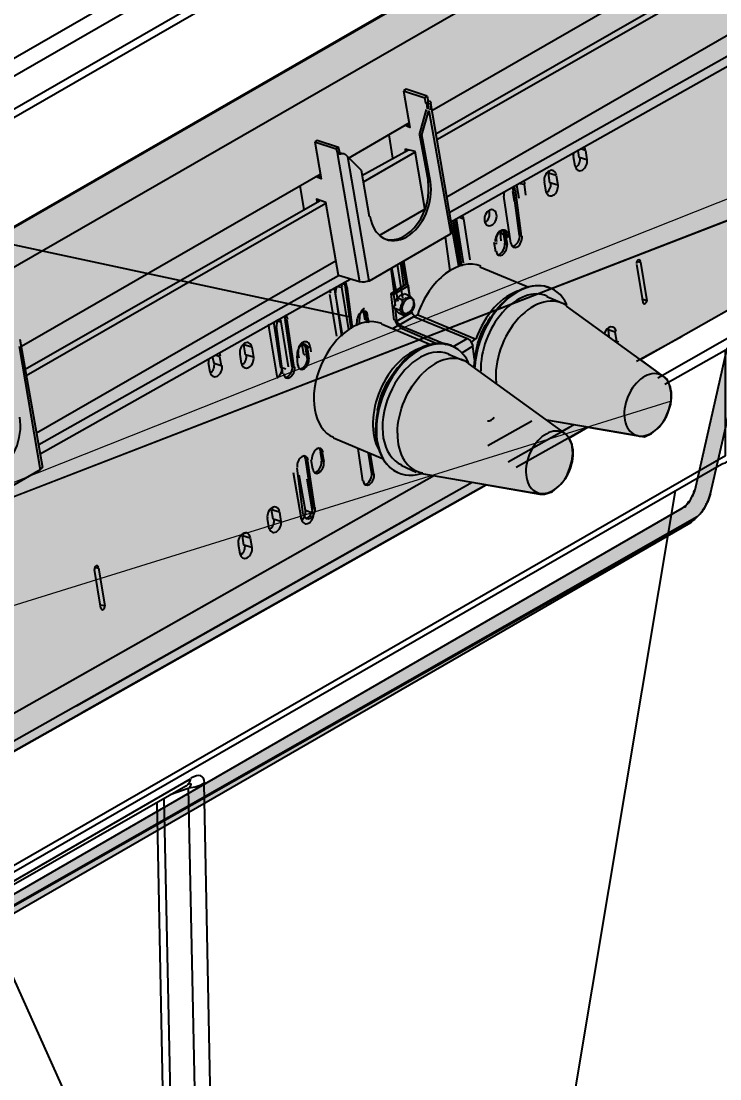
# Model space of a CAD drawing. Header units: feet. Extents: x -208 to 2089, y -974 to 342.
# Drawn here: x 817.1 to 833.36, y -537.72 to -513.1 of the extents above; entities that cross this region are included whole.
import ezdxf
from ezdxf import colors
from ezdxf.entities.mleader import LeaderData, LeaderLine
from ezdxf.math import Vec2, Vec3

# ---------------------------------------------------------------- set-up
doc = ezdxf.new("R2010")
doc.units = ezdxf.units.FT
doc.header["$MEASUREMENT"] = 0
for name, color, linetype in [('EQUIPMENT', 6, 'Continuous'), ('PDF_0', 7, 'Continuous'), ('PDF_THIN', 7, 'Continuous'), ('TEXT', 1, 'Continuous')]:
    doc.layers.add(name, color=color, linetype=linetype)
doc.styles.add('NEI-A', font='arial.ttf', dxfattribs={"height": 0.1})

msp = doc.modelspace()

# ---------------------------------------------------------------- linework, layer by layer
at = {"layer": 'EQUIPMENT'}
for points in [[(833.62041, -504.36192), (781.45173, -534.40009)], [(837.3912, -506.63171), (836.43935, -506.08257), (836.43935, -505.88122), (837.37289, -506.43036), (837.55594, -506.33884), (834.24277, -504.41683), (781.45173, -534.8211)], [(832.08281, -521.55012), (835.52411, -519.60982), (836.6407, -518.98745), (836.76884, -518.65797), (836.03664, -518.42), (836.45765, -517.44985), (836.32952, -516.68105)], [(831.91806, -521.40369), (833.36414, -520.57997), (836.76884, -518.65797)], [(832.94313, -524.5155), (832.99805, -524.46059), (833.03466, -524.38737), (833.05296, -524.33245), (833.08957, -524.27754), (833.10788, -524.22263), (833.14449, -524.09449), (833.93159, -520.6898), (833.52889, -520.72641), (832.77839, -524.02127), (832.76008, -524.07619), (832.72347, -524.16771)], [(807.59098, -535.46177), (807.95708, -537.91462), (833.49228, -523.21586), (833.49228, -520.74471)], [(807.84725, -538.13427), (833.40075, -523.41721), (833.43736, -523.39891), (833.49228, -523.3806), (833.54719, -523.34399)], [(832.32077, -524.03958), (829.61166, -540.27593), (829.73979, -539.54374)], [(832.68687, -524.24093), (832.68687, -524.22263), (832.74178, -524.1128), (832.76008, -524.09449), (832.76008, -524.05788), (832.77839, -524.02127)], [(833.14449, -524.09449), (833.08957, -524.25923), (833.07127, -524.29584), (833.05296, -524.35076), (833.01635, -524.40567), (832.99805, -524.44228), (832.96144, -524.4972), (832.94313, -524.53381), (832.8333, -524.64364)], [(788.5723, -550.23375), (788.46247, -549.86765), (832.48551, -524.44228), (832.50382, -524.42398), (832.54043, -524.40567), (832.55873, -524.40567), (832.57704, -524.36906), (832.63195, -524.31415), (832.66856, -524.27754), (832.72347, -524.16771)], [(832.55873, -524.38737), (832.48551, -524.44228)], [(832.63195, -524.29584), (832.59534, -524.35076)], [(832.68687, -524.24093), (832.63195, -524.29584)], [(832.90652, -524.57042), (832.76008, -524.71685), (832.72347, -524.73516)], [(832.90652, -524.57042), (832.94313, -524.5155)], [(832.8333, -524.64364), (788.46247, -549.86765)], [(832.72347, -524.73516), (788.46247, -549.86765), (832.77839, -524.69855)], [(788.5723, -550.23375), (832.68687, -524.77177), (832.72347, -524.73516), (832.77839, -524.69855)], [(816.92643, -533.11876), (821.04501, -530.73913)], [(820.53248, -544.99857), (811.25194, -550.34357), (816.63356, -533.52146), (816.63356, -533.46655), (816.67017, -533.42994), (816.67017, -533.41163), (816.74338, -533.33842), (816.74338, -533.32011), (816.76169, -533.30181), (816.77999, -533.30181), (816.7983, -533.2835), (816.8166, -533.2835), (816.8166, -533.2652), (820.93518, -530.90388), (820.95349, -530.90388), (820.95349, -530.88557)], [(820.56909, -531.10523), (820.9901, -530.95879), (821.28297, -544.98027), (821.26467, -544.43112)], [(821.35619, -530.84896), (821.63077, -544.87044), (821.63077, -544.22977)], [(820.42265, -531.19675), (820.71553, -545.01688), (820.69722, -544.76061)], [(820.25791, -531.28828), (820.53248, -544.99857), (820.53248, -544.85213)]]:
    msp.add_lwpolyline(points, dxfattribs=at)
msp.add_lwpolyline([(782.98933, -534.69297), (833.01635, -505.88122), (833.01635, -506.08257), (782.97103, -534.91263)], close=True, dxfattribs=at)
for points in [[(820.95759, -530.89163), (821.00815, -530.86251), (821.04155, -530.80645), (821.05325, -530.73108)], [(821.37026, -530.83031), (821.3659, -530.65288), (821.24825, -530.61396), (821.05315, -530.72541)], [(821.02079, -530.93384), (821.08562, -530.85945), (821.07011, -530.83685), (820.97762, -530.87094)], [(821.00974, -530.94055), (821.14322, -530.94089), (821.27205, -530.90167), (821.3679, -530.83153)]]:
    msp.add_open_spline(points, degree=3, dxfattribs=at)
for points in [[(833.14449, -524.09449), (833.52889, -520.72641), (833.93159, -520.6898)], [(832.77839, -524.02127), (833.14449, -524.09449), (833.52889, -520.72641)], [(832.48551, -524.44228), (832.99805, -524.46059), (788.46247, -549.86765)], [(832.99805, -524.46059), (788.46247, -549.86765), (832.94313, -524.5155)], [(832.94313, -524.5155), (832.90652, -524.57042), (788.46247, -549.86765)], [(832.90652, -524.57042), (788.46247, -549.86765), (832.8333, -524.64364)], [(832.68687, -524.77177), (788.46247, -549.86765), (788.5723, -550.23375)]]:
    msp.add_solid(points, dxfattribs=at)
at = {"layer": 'PDF_0', "lineweight": 25}
for points in [[(833.62041, -508.27914), (783.64831, -537.05429)], [(815.16917, -531.08693), (827.92762, -523.89314), (829.17234, -524.1128), (829.28217, -524.1128), (829.46522, -524.05788), (829.62996, -523.91144), (829.7764, -523.7467), (829.86793, -523.52704), (829.92284, -523.34399), (829.94115, -523.16095), (829.92284, -522.94129), (829.84962, -522.81316), (830.28894, -522.55689), (831.46044, -522.75824), (831.60688, -522.77655), (831.77163, -522.70333), (831.95467, -522.55689), (832.08281, -522.37384), (832.17433, -522.15418), (832.22925, -521.95283), (832.22925, -521.75148), (832.19264, -521.56843), (832.13772, -521.4403), (832.0462, -521.36708), (831.51536, -520.98268), (836.03664, -518.42)]]:
    msp.add_lwpolyline(points, dxfattribs=at)
at = {"layer": 'PDF_0', "color": 7, "true_color": 0xffffff, "transparency": 33554559}
for points in [[(832.76008, -524.07619), (833.14449, -524.09449), (832.72347, -524.16771)], [(833.14449, -524.09449), (832.72347, -524.16771), (833.10788, -524.22263)], [(832.77839, -524.02127), (832.76008, -524.07619), (833.14449, -524.09449)], [(832.55873, -524.38737), (832.48551, -524.44228), (832.99805, -524.46059)], [(832.59534, -524.35076), (833.03466, -524.38737), (832.55873, -524.38737)], [(833.03466, -524.38737), (832.55873, -524.38737), (832.99805, -524.46059)], [(832.63195, -524.29584), (833.05296, -524.33245), (832.59534, -524.35076)], [(833.05296, -524.33245), (832.59534, -524.35076), (833.03466, -524.38737)], [(832.68687, -524.24093), (833.08957, -524.27754), (832.63195, -524.29584)], [(833.08957, -524.27754), (832.63195, -524.29584), (833.05296, -524.33245)], [(832.72347, -524.16771), (833.10788, -524.22263), (832.68687, -524.24093)], [(833.10788, -524.22263), (832.68687, -524.24093), (833.08957, -524.27754)]]:
    msp.add_solid(points, dxfattribs=at)
at = {"layer": 'PDF_THIN', "lineweight": 25}
for points in [[(783.94118, -537.21903), (783.64831, -537.05429), (836.29291, -506.75985)], [(784.3805, -537.54852), (837.31798, -507.08933), (837.35459, -507.32729)], [(833.62041, -508.27914), (783.64831, -537.05429)], [(826.66459, -515.18005), (833.62041, -511.1713)], [(826.75611, -515.7292), (833.60211, -511.79367)], [(826.77441, -515.85733), (833.74854, -511.86689)], [(827.01238, -517.19358), (833.9682, -513.18483)], [(827.06729, -517.55968), (834.15125, -513.56923)], [(834.42582, -513.66076), (827.1039, -517.77934)], [(826.06053, -514.68582), (826.00561, -514.72243)], [(826.00561, -514.72243), (826.15205, -515.58276), (826.02392, -515.52785)], [(826.00561, -514.72243), (826.49984, -514.88718), (826.55476, -514.85057)], [(826.55476, -514.85057), (826.06053, -514.68582)], [(826.51815, -515.01531), (826.49984, -514.88718)], [(826.53645, -515.01531), (826.51815, -515.01531), (826.57306, -514.9787), (826.59137, -514.9787)], [(826.62798, -515.03362), (826.53645, -515.01531)], [(826.53645, -515.01531), (826.55476, -515.14344)], [(826.55476, -514.85057), (826.57306, -514.9787)], [(826.62798, -515.01531), (827.14051, -517.99899)], [(826.37171, -515.7475), (826.53645, -515.16175)], [(826.37171, -515.7475), (826.57306, -516.82749), (826.62798, -516.84579), (826.42662, -515.7475), (826.59137, -515.18005)], [(826.59137, -515.18005), (827.1039, -518.05391)], [(824.72428, -516.29665), (826.13375, -515.47293)], [(826.07883, -515.50954), (826.15205, -515.52785)], [(825.65782, -515.7475), (825.74935, -516.29665)], [(826.42662, -515.7475), (826.37171, -515.7475)], [(823.99209, -515.87564), (823.93717, -515.91225)], [(823.93717, -515.91225), (824.08361, -516.77257), (823.95548, -516.71766)], [(823.93717, -515.91225), (824.4314, -516.07699)], [(823.99209, -515.87564), (824.48631, -516.04038)], [(824.4314, -516.07699), (824.48631, -516.04038)], [(824.4314, -516.07699), (824.46801, -516.18682), (824.46801, -516.20512), (824.98054, -519.1705), (824.48631, -519.02406)], [(824.52292, -516.16851), (824.46801, -516.18682)], [(824.52292, -516.16851), (824.48631, -516.04038)], [(824.52292, -516.16851), (824.61445, -516.18682)], [(827.1039, -518.05391), (825.2002, -519.1522), (824.70597, -516.26004), (825.01715, -516.57122), (825.2002, -517.6512)], [(825.03546, -516.69935), (826.11544, -516.09529)], [(825.07207, -516.84579), (826.26188, -516.15021)], [(826.04222, -516.07699), (826.04222, -516.1319)], [(826.04222, -516.07699), (826.26188, -516.1319), (826.49984, -517.50476)], [(829.99606, -516.47969), (829.95945, -516.26004)], [(830.08758, -516.27834), (830.06928, -516.1136)], [(830.23402, -516.1136), (830.12419, -516.07699)], [(830.23402, -516.1136), (830.27063, -516.33326)], [(830.27063, -516.33326), (830.08758, -516.27834)], [(817.10948, -520.67149), (824.0653, -516.66274)], [(824.01039, -516.69935), (824.08361, -516.71766)], [(829.55674, -516.69935), (829.3737, -516.64444)], [(829.41031, -516.8641), (829.3737, -516.64444)], [(829.55674, -516.69935), (829.59335, -516.91901)], [(823.58938, -516.93731), (823.6809, -517.48646)], [(828.60489, -517.02884), (828.54998, -516.99223)], [(828.54998, -516.99223), (828.69642, -518.09052)], [(828.69642, -517.23019), (828.6415, -516.91901)], [(828.71472, -516.8824), (828.80625, -516.90071), (828.84286, -517.15697)], [(829.31878, -517.08375), (829.28217, -516.84579)], [(829.59335, -516.91901), (829.41031, -516.8641)], [(817.51219, -522.95959), (824.48631, -519.02406), (824.19344, -517.32172), (823.97378, -517.2485), (823.99209, -517.32172)], [(828.33032, -517.17528), (828.49507, -518.27357)], [(828.58659, -517.30341), (828.54998, -517.06545)], [(828.75133, -518.10882), (828.60489, -517.02884)], [(817.201, -521.20233), (824.047, -517.28511)], [(817.21931, -521.34877), (824.19344, -517.34002)], [(825.43816, -518.09052), (826.48154, -517.48646)], [(827.39678, -518.73119), (827.23203, -517.70612)], [(827.30525, -517.66951), (827.39678, -517.70612), (827.54322, -518.65797)], [(827.21373, -517.81595), (827.15882, -517.79764)], [(827.15882, -517.79764), (827.30525, -518.8044)], [(827.36017, -518.8044), (827.21373, -517.81595)], [(827.0856, -518.91423), (826.97577, -518.12713)], [(828.27541, -518.21865), (828.2571, -518.0356), (828.42185, -518.09052), (828.44015, -518.14543)], [(828.38524, -518.09052), (828.33032, -518.07221)], [(828.33032, -518.07221), (828.36693, -518.29187)], [(828.42185, -518.31017), (828.38524, -518.09052)], [(828.75133, -518.10882), (828.69642, -518.09052)], [(828.14727, -518.47492), (828.11067, -518.25526)], [(828.16558, -518.29187), (828.16558, -518.25526)], [(828.42185, -518.31017), (828.36693, -518.29187)], [(831.51536, -520.98268), (836.03664, -518.42)], [(817.45727, -522.68502), (824.4314, -518.67627)], [(825.93239, -518.73119), (826.00561, -519.26202)], [(826.06053, -519.24372), (825.969, -518.69458)], [(826.00561, -518.67627), (826.13375, -519.46338)], [(831.44214, -518.69458), (831.51536, -518.71288), (831.6618, -519.60982)], [(825.78596, -519.39016), (825.71274, -518.85932)], [(825.87748, -519.62812), (825.73104, -518.84101)], [(825.98731, -519.5549), (825.85917, -518.76779)], [(827.78118, -518.82271), (828.91608, -519.29863)], [(831.42383, -518.76779), (831.57027, -519.64643)], [(824.76089, -519.11559), (817.5488, -523.17925)], [(824.44971, -520.43353), (824.28496, -519.46338)], [(824.57784, -520.36031), (824.39479, -519.31694)], [(824.4131, -519.42677), (824.55953, -520.43353)], [(824.46801, -519.28033), (824.55953, -519.29863), (824.72428, -520.28709)], [(824.68767, -519.28033), (824.63275, -519.24372)], [(824.63275, -519.24372), (824.77919, -520.26879)], [(824.8158, -520.23218), (824.68767, -519.28033)], [(825.78596, -520.06744), (825.71274, -519.44507), (826.06053, -519.22541), (826.11544, -519.26202)], [(825.71274, -519.44507), (825.76765, -519.46338), (825.80426, -519.71964)], [(826.02392, -519.44507), (826.15205, -519.49999), (826.11544, -519.26202), (825.76765, -519.46338)], [(826.00561, -519.95761), (825.89578, -519.90269), (825.80426, -519.81117), (825.78596, -519.77456), (825.78596, -519.73795), (825.80426, -519.71964), (825.80426, -519.64643), (825.82257, -519.62812), (825.82257, -519.60982), (825.85917, -519.5366), (825.87748, -519.5366), (825.93239, -519.48168), (825.9507, -519.48168), (825.969, -519.46338), (826.00561, -519.46338), (826.02392, -519.44507)], [(829.41031, -519.33524), (829.392, -519.33524)], [(825.85917, -519.5366), (825.969, -519.59151)], [(825.93239, -519.48168), (825.87748, -519.5366)], [(825.9507, -519.73795), (825.9507, -519.71964), (825.969, -519.68303)], [(826.00561, -519.59151), (825.969, -519.59151), (825.969, -519.68303)], [(826.00561, -519.59151), (826.02392, -519.57321)], [(826.06053, -519.5549), (826.02392, -519.57321)], [(826.06053, -519.5549), (826.07883, -519.5549)], [(826.11544, -519.51829), (826.07883, -519.5549)], [(826.11544, -519.51829), (826.13375, -519.51829), (826.15205, -519.49999)], [(826.20697, -519.57321), (826.20697, -519.5549), (826.17036, -519.51829), (826.15205, -519.49999)], [(826.20697, -519.57321), (826.24358, -519.59151)], [(826.24358, -519.68303), (826.24358, -519.59151)], [(829.68488, -519.66473), (829.33709, -519.51829)], [(831.6618, -519.60982), (831.55197, -519.57321)], [(825.10868, -520.06744), (825.07207, -519.84778), (825.09037, -519.84778)], [(825.16359, -519.97591), (825.10868, -519.95761), (825.14529, -520.12235)], [(825.78596, -519.77456), (825.91409, -519.82947)], [(825.80426, -519.81117), (825.84087, -520.08574), (826.18866, -519.88439), (826.18866, -519.86608)], [(825.93239, -519.79286), (825.91409, -519.82947)], [(825.93239, -519.84778), (825.91409, -519.82947)], [(825.9507, -519.73795), (825.93239, -519.77456)], [(825.93239, -519.79286), (825.93239, -519.77456)], [(825.93239, -519.84778), (825.9507, -519.86608), (825.969, -519.88439)], [(826.04222, -519.95761), (826.00561, -519.95761), (826.00561, -519.921), (825.969, -519.90269), (825.969, -519.88439)], [(826.04222, -519.95761), (826.07883, -519.921), (826.09714, -519.921)], [(826.13375, -519.90269), (826.09714, -519.921)], [(826.13375, -519.90269), (826.17036, -519.86608)], [(827.57983, -520.57997), (827.67135, -520.50675), (826.31679, -519.9393), (826.26188, -519.97591)], [(832.0462, -521.36708), (829.79471, -519.73795)], [(823.25989, -521.20233), (823.15006, -521.16572), (822.98532, -520.10405)], [(823.04024, -520.06744), (823.15006, -520.10405), (823.31481, -521.14742)], [(823.24159, -520.04913), (823.40633, -521.14742)], [(823.2965, -520.06744), (823.24159, -520.04913)], [(823.46125, -521.16572), (823.2965, -520.06744)], [(824.90733, -520.12235), (824.90733, -520.19557)], [(824.98054, -520.12235), (824.98054, -520.04913)], [(825.2002, -520.12235), (825.16359, -519.97591)], [(826.62798, -520.63488), (825.49308, -520.15896)], [(825.85917, -520.19557), (825.74935, -520.26879)], [(826.99407, -520.63488), (825.89578, -520.17726), (826.24358, -519.97591)], [(826.24358, -519.97591), (827.4883, -520.48845)], [(823.04024, -520.21387), (823.18667, -521.31216)], [(825.91409, -520.23218), (826.79272, -520.61658)], [(830.96621, -520.56167), (830.9296, -520.34201), (830.76486, -520.28709), (830.78317, -520.45184)], [(831.42383, -521.01929), (832.48551, -520.43353)], [(817.05457, -520.67149), (817.5488, -523.54535)], [(817.07287, -520.50675), (817.60371, -523.49043)], [(822.32635, -520.87285), (822.28974, -520.63488)], [(822.47279, -520.6898), (822.28974, -520.63488)], [(822.47279, -520.6898), (822.5094, -520.92776)], [(827.12221, -520.67149), (827.1039, -520.67149)], [(827.4883, -520.48845), (827.14051, -520.6898)], [(827.65305, -520.98268), (827.61644, -520.67149), (827.34186, -520.83624)], [(830.96621, -520.56167), (830.9113, -520.54336)], [(821.59416, -521.0742), (821.55755, -520.90946)], [(821.63077, -520.87285), (821.72229, -520.90946)], [(821.72229, -520.90946), (821.7589, -521.12911)], [(822.23482, -521.0742), (822.19821, -520.85454)], [(822.5094, -520.92776), (822.32635, -520.87285)], [(823.51616, -520.89115), (823.53447, -521.11081)], [(823.57107, -520.94607), (823.55277, -520.83624)], [(823.77243, -520.74471), (823.71751, -520.72641)], [(823.71751, -520.72641), (823.75412, -520.94607)], [(823.80904, -520.96437), (823.75412, -520.94607)], [(823.80904, -520.96437), (823.77243, -520.74471)], [(827.04899, -520.85454), (827.39678, -521.00098)], [(821.50263, -521.27555), (821.46602, -521.05589)], [(821.7589, -521.12911), (821.59416, -521.0742)], [(823.46125, -521.16572), (823.40633, -521.14742)], [(827.50661, -521.0742), (829.7581, -522.70333)], [(830.28894, -522.55689), (831.46044, -522.75824), (831.60688, -522.77655), (831.77163, -522.70333), (831.95467, -522.55689), (832.08281, -522.37384), (832.17433, -522.15418), (832.22925, -521.95283), (832.22925, -521.75148), (832.19264, -521.56843), (832.13772, -521.4403), (832.0462, -521.36708), (831.51536, -520.98268)], [(817.5488, -523.54535), (815.6451, -524.64364), (815.15087, -521.76978), (815.48035, -522.06266), (815.6634, -523.14264)], [(827.96423, -522.9779), (828.9893, -522.41045)], [(831.46044, -522.75824), (829.33709, -522.39215)], [(828.44015, -523.3623), (829.86793, -522.55689)], [(830.19741, -522.6118), (828.6232, -523.49043)], [(829.68488, -522.64841), (829.95945, -522.50197)], [(830.28894, -522.55689), (829.84962, -522.81316)], [(825.51138, -523.28908), (824.37649, -522.81316)], [(827.92762, -523.89314), (829.17234, -524.1128), (829.28217, -524.1128), (829.46522, -524.05788), (829.62996, -523.91144), (829.7764, -523.7467), (829.86793, -523.52704), (829.92284, -523.34399), (829.94115, -523.16095), (829.92284, -522.94129), (829.84962, -522.81316)], [(824.0653, -523.12434), (824.10191, -523.34399)], [(824.12022, -523.16095), (824.0653, -523.12434)], [(824.15683, -523.3623), (824.12022, -523.16095)], [(825.05376, -523.80161), (824.94393, -523.05112)], [(825.1819, -523.16095), (825.25512, -523.63687)], [(823.71751, -523.32569), (823.88226, -524.42398)], [(823.77243, -523.34399), (823.71751, -523.32569)], [(823.93717, -524.44228), (823.77243, -523.34399)], [(823.84565, -523.30739), (823.88226, -523.52704)], [(824.15683, -523.3623), (824.10191, -523.34399)], [(825.31003, -523.65518), (825.23681, -523.17925)], [(823.62599, -524.69855), (823.44294, -523.61857)], [(823.51616, -523.50874), (823.6626, -524.58872)], [(825.25512, -523.63687), (825.31003, -523.65518)], [(825.85917, -523.60026), (825.87748, -523.61857)], [(825.9507, -523.43552), (826.29849, -523.60026)], [(829.17234, -524.1128), (826.42662, -523.63687)], [(814.5102, -530.57439), (826.7195, -523.67348)], [(815.00443, -530.94049), (827.59813, -523.83822)], [(827.92762, -523.89314), (815.16917, -531.08693)], [(823.75412, -523.76501), (823.88226, -524.55211), (823.71751, -524.4972), (823.57107, -523.67348)], [(817.89659, -528.67069), (825.49308, -524.36906)], [(818.39082, -529.03679), (826.37171, -524.53381)], [(826.7012, -524.58872), (818.51895, -529.20153)], [(823.11345, -524.53381), (822.93041, -524.47889)], [(822.96702, -524.69855), (822.93041, -524.47889)], [(823.11345, -524.53381), (823.15006, -524.75346)], [(823.93717, -524.44228), (823.88226, -524.42398)], [(822.87549, -524.91821), (822.83888, -524.68025)], [(823.15006, -524.75346), (822.96702, -524.69855)], [(823.60768, -524.69855), (823.6809, -524.66194)], [(822.28974, -525.30261), (822.25313, -525.08295)], [(822.43618, -525.13787), (822.25313, -525.08295)], [(822.19821, -525.50396), (822.16161, -525.2843)], [(822.47279, -525.35752), (822.28974, -525.30261)], [(822.43618, -525.13787), (822.47279, -525.35752)], [(822.19821, -525.50396), (822.25313, -525.48566)], [(818.95827, -526.76699), (818.81183, -525.87006)], [(818.83013, -525.81514), (818.90335, -525.83345)], [(818.90335, -525.83345), (819.04979, -526.71208)], [(819.04979, -526.71208), (818.93996, -526.69377)]]:
    msp.add_lwpolyline(points, dxfattribs=at)
for points in [[(826.62255, -515.16998, 0.06204264), (826.64401, -515.03767, -0.06204264)], [(824.71572, -516.26619, 0.02774712), (824.62737, -516.19188, -0.02774712)], [(829.39447, -516.63284, 0.03591116), (829.3878, -516.60666, -0.03591116)], [(827.16864, -517.78063, 0.05677262), (827.16021, -517.7422, -0.05677262)], [(827.28695, -518.8044), (827.12221, -517.85255, -0.09276661), (827.12109, -517.75815)], [(827.64299, -521.14969, -0.17138785), (828.27667, -519.69327)], [(823.05854, -521.36708), (822.87549, -520.25048, -0.09276661), (822.87438, -520.15607)], [(827.68376, -520.82208, -0.11602849), (828.0372, -519.98874)], [(830.76066, -520.24931, -0.03591116), (830.76733, -520.2755)], [(822.31051, -520.64159, 0.03591116), (822.30384, -520.61541, -0.03591116)], [(823.70168, -520.86125, -0.02216926), (823.69921, -520.87285), (823.6809, -520.85454), (823.64429, -520.63488), (823.82734, -520.6898), (823.84565, -520.79963)], [(823.66507, -520.62329, 0.03591116), (823.6584, -520.5971, -0.03591116)], [(830.98699, -520.55007, -0.02751033), (830.98987, -520.57334)], [(825.39566, -522.15833, -0.11602849), (825.7491, -521.32499)], [(825.85942, -522.69361, -0.19076359), (826.45265, -521.29491)], [(822.94451, -524.44111, -0.03591116), (822.95118, -524.4673)], [(822.2739, -525.07135, 0.03591116), (822.26723, -525.04517, -0.03591116)]]:
    msp.add_lwpolyline(points, format="xyb", dxfattribs=at)
at = {"layer": 'PDF_THIN', "color": 7, "lineweight": 0, "true_color": 0xffffff}
for points in [[(832.22925, -521.95283), (783.64831, -537.05429), (836.60409, -516.02207), (836.67731, -516.00377)], [(836.40274, -516.62613), (783.64831, -537.05429), (836.43935, -516.60783)], [(836.36613, -516.66274), (783.64831, -537.05429), (836.40274, -516.64444)]]:
    msp.add_lwpolyline(points, dxfattribs=at)
at = {"layer": 'PDF_THIN', "lineweight": 25}
for centre, radius, start, end in [((830.19197, -516.2131), 0.23841, 168.515436, 189.715302), ((828.35875, -517.01296), 0.18378, 6.068912, 14.433051), ((828.7825, -517.0002), 0.23841, 168.515436, 189.715302), ((828.09248, -518.05728), 0.18836, 10.175953, 18.402649), ((824.53579, -519.39813), 0.23841, 168.515436, 189.715302), ((826.01477, -519.69219), 0.24711, 312.988206, 3.5154), ((824.88914, -519.86946), 0.18836, 10.175953, 18.402649), ((824.93472, -520.08785), 0.17931, 10.134349, 10.284269), ((824.37804, -520.38536), 0.20556, 8.249635, 10.269066), ((821.69855, -521.00895), 0.23841, 168.515436, 189.715302)]:
    msp.add_arc(centre, radius, start, end, dxfattribs=at)
for points in [[(826.57016, -515.15343), (826.59113, -515.08058), (826.58075, -515.01295), (826.54697, -515.00237)], [(826.63847, -515.0211), (826.65355, -514.99666), (826.63932, -514.97471), (826.60113, -514.96353)], [(824.47655, -516.18368), (824.51474, -516.19486), (824.57107, -516.19358), (824.62433, -516.18032)], [(830.01861, -516.50236), (830.08561, -516.45317), (830.12392, -516.3526), (830.10836, -516.26675)], [(830.23649, -516.102), (830.23149, -516.07444), (830.22118, -516.05019), (830.20643, -516.03131)], [(829.99359, -516.47299), (830.0108, -516.56794), (830.08733, -516.61104), (830.16451, -516.56926)], [(830.16451, -516.56926), (830.24169, -516.52747), (830.29031, -516.41662), (830.2731, -516.32166)], [(829.38829, -516.59149), (829.31111, -516.63327), (829.26249, -516.74413), (829.2797, -516.83908)], [(829.55921, -516.68776), (829.542, -516.5928), (829.46548, -516.5497), (829.38829, -516.59149)], [(826.07564, -518.12392), (826.46456, -517.89971), (826.71161, -517.32192), (826.62744, -516.83338)], [(826.33049, -517.81568), (826.53595, -517.52927), (826.62918, -517.14389), (826.57253, -516.81507)], [(828.59641, -517.01183), (828.59358, -516.98578), (828.58603, -516.96308), (828.57438, -516.94557)], [(828.82702, -516.88911), (828.82202, -516.86154), (828.81171, -516.8373), (828.79696, -516.81842)], [(829.34134, -517.08811), (829.40834, -517.03893), (829.44664, -516.93836), (829.43108, -516.8525)], [(829.48723, -517.15501), (829.56442, -517.11322), (829.61303, -517.00237), (829.59582, -516.90741)], [(828.34517, -517.08739), (828.33806, -517.11734), (828.33587, -517.14705), (828.3388, -517.17398)], [(829.31631, -517.05874), (829.33352, -517.1537), (829.41005, -517.1968), (829.48723, -517.15501)], [(828.08643, -517.49546), (828.01416, -517.47253), (827.92954, -517.53596), (827.89744, -517.63714)], [(828.15915, -517.72018), (828.19126, -517.61901), (828.1587, -517.51839), (828.08643, -517.49546)], [(825.21904, -517.64531), (825.30321, -518.13385), (825.68672, -518.34813), (826.07564, -518.12392)], [(827.22355, -517.79894), (827.22015, -517.76764), (827.20996, -517.7413), (827.19416, -517.72293)], [(827.39925, -517.69452), (827.39425, -517.66695), (827.38394, -517.64271), (827.36918, -517.62383)], [(827.89744, -517.63714), (827.86533, -517.73831), (827.89789, -517.83892), (827.97016, -517.86186)], [(827.91356, -517.78369), (827.94964, -517.75721), (827.97878, -517.71453), (827.99441, -517.66527)], [(827.97016, -517.86186), (828.04243, -517.88479), (828.12704, -517.82136), (828.15915, -517.72018)], [(827.99441, -517.66527), (828.01004, -517.61601), (828.01084, -517.56433), (827.99664, -517.5219)], [(825.59362, -518.17962), (825.84121, -518.24227), (826.12502, -518.1021), (826.33049, -517.81568)], [(827.11011, -518.03943), (827.14277, -518.02142), (827.15976, -518.00023), (827.15653, -517.98156)], [(828.24816, -517.98843), (828.17702, -518.03321), (828.12746, -518.14389), (828.13745, -518.23566)], [(828.2717, -517.98265), (828.19452, -518.02444), (828.1459, -518.13529), (828.16311, -518.23025)], [(828.39506, -518.07351), (828.38507, -517.98175), (828.3193, -517.94366), (828.24816, -517.98843)], [(828.44262, -518.07892), (828.42541, -517.98397), (828.34889, -517.94086), (828.2717, -517.98265)], [(828.34015, -518.05521), (828.33613, -518.01832), (828.32271, -517.98848), (828.30201, -517.97037)], [(828.65045, -518.35735), (828.72158, -518.31257), (828.77115, -518.20188), (828.76116, -518.11012)], [(828.66128, -518.25215), (828.69548, -518.19813), (828.71247, -518.13066), (828.70624, -518.07351)], [(828.15576, -518.45532), (828.16575, -518.54708), (828.23152, -518.58517), (828.30266, -518.54039)], [(828.19004, -518.54081), (828.23266, -518.54049), (828.27928, -518.50752), (828.31349, -518.4535)], [(828.30266, -518.54039), (828.37379, -518.49562), (828.42336, -518.38493), (828.41337, -518.29317)], [(828.31349, -518.4535), (828.34769, -518.39949), (828.36468, -518.33201), (828.35845, -518.27486)], [(828.50355, -518.27227), (828.51354, -518.36403), (828.57931, -518.40212), (828.65045, -518.35735)], [(828.53783, -518.33946), (828.58045, -518.33914), (828.62707, -518.30616), (828.66128, -518.25215)], [(827.80225, -518.80864), (827.55986, -518.70584), (827.26083, -518.76858), (826.98018, -518.98113)], [(831.45921, -518.66472), (831.43348, -518.67865), (831.41727, -518.7156), (831.42301, -518.74725)], [(831.51618, -518.69681), (831.51044, -518.66516), (831.48494, -518.65079), (831.45921, -518.66472)], [(824.58031, -519.28704), (824.57531, -519.25947), (824.565, -519.23523), (824.55024, -519.21635)], [(824.62427, -519.24502), (824.62181, -519.22243), (824.61581, -519.20233), (824.60663, -519.18594)], [(824.67919, -519.26332), (824.67461, -519.22127), (824.65784, -519.18857), (824.63226, -519.1718)], [(824.98909, -519.16736), (825.04812, -519.18464), (825.14542, -519.17137), (825.20641, -519.13772)], [(826.98018, -518.98113), (826.69953, -519.19367), (826.4639, -519.53586), (826.33241, -519.92182)], [(829.40418, -519.31595), (829.06727, -519.17305), (828.63849, -519.31654), (828.27667, -519.69327)], [(829.805, -519.69524), (829.56805, -519.21912), (829.06163, -519.12465), (828.56392, -519.46373)], [(824.44499, -519.28768), (824.42529, -519.33315), (824.4169, -519.38253), (824.42158, -519.42547)], [(828.56392, -519.46373), (828.06621, -519.80282), (827.69775, -520.49332), (827.66094, -521.15595)], [(828.71029, -519.37444), (828.28758, -519.49032), (827.87963, -519.94204), (827.68696, -520.50757)], [(829.34386, -519.50132), (829.03196, -519.36903), (828.63207, -519.51671), (828.30722, -519.88414)], [(826.00325, -519.66931), (825.95018, -519.76124), (825.95329, -519.8624), (826.0102, -519.89525)], [(826.20238, -519.56234), (826.14548, -519.52949), (826.05632, -519.57738), (826.00325, -519.66931)], [(826.20933, -519.78828), (826.2624, -519.69635), (826.25929, -519.5952), (826.20238, -519.56234)], [(829.8097, -519.73306), (829.49928, -519.5069), (829.04908, -519.62155), (828.68053, -520.02063)], [(831.56945, -519.64419), (831.57519, -519.67584), (831.60069, -519.69021), (831.62642, -519.67628)], [(831.62642, -519.67628), (831.65215, -519.66235), (831.66836, -519.6254), (831.66262, -519.59375)], [(823.25141, -520.03212), (823.2484, -520.00449), (823.2401, -519.98065), (823.22725, -519.96277)], [(823.30633, -520.05043), (823.30101, -520.00157), (823.27929, -519.96569), (823.24694, -519.95231)], [(825.49585, -520.14489), (825.02584, -519.94555), (824.39363, -520.37622), (824.08377, -521.10681)], [(825.02652, -519.87383), (824.95538, -519.9186), (824.90581, -520.02929), (824.91581, -520.12105)], [(824.99826, -519.89579), (824.97692, -519.94292), (824.96963, -519.99583), (824.97808, -520.04242)], [(825.09132, -519.79241), (825.05319, -519.81136), (825.01961, -519.84866), (824.99826, -519.89579)], [(825.17342, -519.95891), (825.16342, -519.86714), (825.09765, -519.82905), (825.02652, -519.87383)], [(825.1185, -519.9406), (825.11449, -519.90372), (825.10107, -519.87387), (825.08037, -519.85576)], [(826.0102, -519.89525), (826.0671, -519.9281), (826.15626, -519.88021), (826.20933, -519.78828)], [(826.19603, -519.86823), (826.20081, -519.90708), (826.23007, -519.94991), (826.26139, -519.96389)], [(828.30722, -519.88414), (827.98237, -520.25157), (827.78684, -520.77737), (827.80036, -521.24715)], [(823.08183, -520.05448), (823.05545, -520.10481), (823.0433, -520.16282), (823.04872, -520.21258)], [(823.15253, -520.09245), (823.14754, -520.06488), (823.13723, -520.04064), (823.12247, -520.02176)], [(825.80061, -520.04546), (825.81083, -520.11815), (825.86583, -520.19921), (825.92345, -520.22651)], [(825.84823, -520.06958), (825.85302, -520.10843), (825.88228, -520.15126), (825.9136, -520.16524)], [(828.68053, -520.02063), (828.31199, -520.41971), (828.10269, -521.01922), (828.15557, -521.52427)], [(827.11608, -520.6522), (826.59023, -520.42917), (825.88396, -520.90854), (825.53857, -521.7229)], [(830.8269, -520.21885), (830.76627, -520.22535), (830.70791, -520.2817), (830.68152, -520.35923)], [(830.95038, -520.33041), (830.9371, -520.25714), (830.88753, -520.21235), (830.8269, -520.21885)], [(822.30434, -520.60024), (822.22715, -520.64203), (822.17853, -520.75288), (822.19575, -520.84783)], [(822.47526, -520.69651), (822.45804, -520.60155), (822.38152, -520.55845), (822.30434, -520.60024)], [(823.63535, -520.64263), (823.56421, -520.6874), (823.51465, -520.79809), (823.52464, -520.88985)], [(823.65889, -520.58193), (823.58171, -520.62372), (823.53309, -520.73457), (823.5503, -520.82953)], [(823.78225, -520.72771), (823.77226, -520.63594), (823.70649, -520.59785), (823.63535, -520.64263)], [(823.82981, -520.6782), (823.8126, -520.58325), (823.73608, -520.54015), (823.65889, -520.58193)], [(823.72734, -520.7094), (823.72332, -520.67252), (823.7099, -520.64267), (823.6892, -520.62457)], [(827.05576, -520.85587), (826.59507, -520.66048), (825.9768, -521.07926), (825.67483, -521.79124)], [(827.5169, -521.04979), (827.26178, -520.53717), (826.69818, -520.47147), (826.17481, -520.89333)], [(827.62009, -520.67516), (827.60986, -520.60247), (827.55486, -520.52142), (827.49724, -520.49412)], [(821.74306, -520.89786), (821.73807, -520.87029), (821.72776, -520.84605), (821.713, -520.82717)], [(822.25738, -521.09686), (822.32438, -521.04768), (822.36268, -520.94711), (822.34712, -520.86125)], [(822.40327, -521.16376), (822.48046, -521.12197), (822.52908, -521.01112), (822.51187, -520.91616)], [(823.68985, -521.19459), (823.76098, -521.14981), (823.81055, -521.03913), (823.80056, -520.94736)], [(823.71898, -521.1077), (823.75319, -521.05368), (823.77017, -520.98621), (823.76395, -520.92906)], [(826.17481, -520.89333), (825.65144, -521.3152), (825.31633, -522.10531), (825.37683, -522.77481)], [(826.42219, -520.71069), (826.04096, -520.8152), (825.66781, -521.19465), (825.45663, -521.69257)], [(827.5216, -521.06931), (827.22934, -520.85638), (826.81108, -520.94465), (826.45265, -521.29491)], [(821.50688, -521.29822), (821.57388, -521.24903), (821.61219, -521.14846), (821.59663, -521.0626)], [(821.67108, -521.36511), (821.74827, -521.32333), (821.79688, -521.21247), (821.77967, -521.11752)], [(822.23236, -521.06749), (822.24957, -521.16245), (822.32609, -521.20555), (822.40327, -521.16376)], [(823.08109, -521.38974), (823.14809, -521.34055), (823.1864, -521.23998), (823.17084, -521.15413)], [(823.36036, -521.39594), (823.4315, -521.35117), (823.48106, -521.24048), (823.47107, -521.14872)], [(823.37119, -521.30905), (823.4054, -521.25504), (823.42238, -521.18756), (823.41616, -521.13041)], [(823.54295, -521.10951), (823.55294, -521.20127), (823.61871, -521.23937), (823.68985, -521.19459)], [(823.59554, -521.19501), (823.63815, -521.19469), (823.68478, -521.16171), (823.71898, -521.1077)], [(824.08377, -521.10681), (823.7739, -521.83741), (823.90372, -522.59128), (824.37372, -522.79062)], [(821.50016, -521.26884), (821.51738, -521.3638), (821.5939, -521.4069), (821.67108, -521.36511)], [(823.05607, -521.36037), (823.05987, -521.38134), (823.06676, -521.40045), (823.0764, -521.41675)], [(823.21346, -521.31086), (823.22345, -521.40263), (823.28922, -521.44072), (823.36036, -521.39594)], [(823.24775, -521.39636), (823.29036, -521.39604), (823.33699, -521.36307), (823.37119, -521.30905)], [(831.98587, -521.33585), (831.72992, -521.2273), (831.38964, -521.45241), (831.22583, -521.83865)], [(832.15268, -522.23175), (832.31649, -521.84551), (832.24181, -521.44441), (831.98587, -521.33585)], [(825.53857, -521.7229), (825.19317, -522.53726), (825.33946, -523.37823), (825.8653, -523.60126)], [(825.45663, -521.69257), (825.24545, -522.19048), (825.23202, -522.7225), (825.42187, -523.06923)], [(825.67483, -521.79124), (825.37286, -522.50322), (825.50153, -523.2388), (825.96223, -523.43419)], [(831.22583, -521.83865), (831.06202, -522.22489), (831.1367, -522.626), (831.39264, -522.73455)], [(816.52053, -523.61536), (816.90945, -523.39115), (817.1565, -522.81336), (817.07234, -522.32482)], [(827.95748, -522.40305), (828.01023, -522.41639), (828.07028, -522.38529), (828.11062, -522.32374)], [(831.39264, -522.73455), (831.64858, -522.8431), (831.98886, -522.61799), (832.15268, -522.23175)], [(829.69777, -522.6721), (829.44182, -522.56355), (829.10154, -522.78866), (828.93773, -523.1749)], [(825.37683, -522.77481), (825.43732, -523.44431), (825.87631, -523.80383), (826.42217, -523.63092)], [(825.85942, -522.69361), (825.85675, -523.19476), (826.08401, -523.55681), (826.44024, -523.61892)], [(829.86458, -523.568), (830.02839, -523.18176), (829.95371, -522.78066), (829.69777, -522.6721)], [(823.98314, -523.05886), (823.91201, -523.10364), (823.86244, -523.21432), (823.87243, -523.30609)], [(824.13004, -523.14394), (824.12005, -523.05218), (824.05428, -523.01409), (823.98314, -523.05886)], [(824.07513, -523.12564), (824.07111, -523.08875), (824.0577, -523.05891), (824.03699, -523.0408)], [(823.63535, -523.24191), (823.56421, -523.28669), (823.51465, -523.39737), (823.52464, -523.48914)], [(823.78225, -523.32699), (823.77226, -523.23522), (823.70649, -523.19713), (823.63535, -523.24191)], [(823.72734, -523.30868), (823.72332, -523.2718), (823.7099, -523.24195), (823.6892, -523.22385)], [(824.03764, -523.61082), (824.10877, -523.56605), (824.15834, -523.45536), (824.14835, -523.3636)], [(824.04847, -523.52393), (824.08267, -523.46992), (824.09966, -523.40244), (824.09343, -523.34529)], [(828.93773, -523.1749), (828.77392, -523.56114), (828.8486, -523.96225), (829.10454, -524.0708)], [(817.55501, -523.53087), (817.58766, -523.51286), (817.60466, -523.49167), (817.60142, -523.473)], [(823.89074, -523.52574), (823.90073, -523.61751), (823.9665, -523.6556), (824.03764, -523.61082)], [(823.92502, -523.61124), (823.96764, -523.61092), (824.01426, -523.57795), (824.04847, -523.52393)], [(825.20914, -523.8854), (825.28028, -523.84062), (825.32985, -523.72993), (825.31986, -523.63817)], [(825.21998, -523.7985), (825.25418, -523.74449), (825.27116, -523.67702), (825.26494, -523.61987)], [(829.10454, -524.0708), (829.36048, -524.17935), (829.70076, -523.95424), (829.86458, -523.568)], [(825.06224, -523.80032), (825.07224, -523.89208), (825.13801, -523.93017), (825.20914, -523.8854)], [(825.09653, -523.88581), (825.13915, -523.8855), (825.18577, -523.85252), (825.21998, -523.7985)], [(823.11592, -524.52221), (823.09871, -524.42725), (823.02219, -524.38415), (822.94501, -524.42594)], [(822.94501, -524.42594), (822.86782, -524.46773), (822.8192, -524.57858), (822.83641, -524.67354)], [(823.63024, -524.72121), (823.69724, -524.67203), (823.73554, -524.57146), (823.71998, -524.4856)], [(823.68938, -524.58742), (823.69938, -524.67919), (823.76515, -524.71728), (823.83628, -524.6725)], [(823.72367, -524.67292), (823.76629, -524.6726), (823.81291, -524.63963), (823.84712, -524.58561)], [(823.79444, -524.78811), (823.87162, -524.74632), (823.92024, -524.63547), (823.90303, -524.54052)], [(823.83628, -524.6725), (823.90742, -524.62773), (823.95699, -524.51704), (823.947, -524.42528)], [(823.84712, -524.58561), (823.88132, -524.53159), (823.8983, -524.46412), (823.89208, -524.40697)], [(822.89805, -524.92257), (822.96505, -524.87338), (823.00335, -524.77281), (822.98779, -524.68695)], [(823.04394, -524.98946), (823.12113, -524.94768), (823.16974, -524.83682), (823.15253, -524.74187)], [(823.62352, -524.69184), (823.64073, -524.7868), (823.71725, -524.8299), (823.79444, -524.78811)], [(822.26773, -525.03), (822.19054, -525.07179), (822.14193, -525.18264), (822.15914, -525.2776)], [(822.43865, -525.12627), (822.42143, -525.03131), (822.34491, -524.98821), (822.26773, -525.03)], [(822.87302, -524.89319), (822.89024, -524.98815), (822.96676, -525.03125), (823.04394, -524.98946)], [(822.22077, -525.52662), (822.28777, -525.47744), (822.32607, -525.37687), (822.31051, -525.29101)], [(822.36666, -525.59352), (822.44385, -525.55173), (822.49247, -525.44088), (822.47526, -525.34593)], [(822.19575, -525.49725), (822.21296, -525.59221), (822.28948, -525.63531), (822.36666, -525.59352)], [(818.8472, -525.78529), (818.82147, -525.79922), (818.80527, -525.83617), (818.811, -525.86782)], [(818.90417, -525.81738), (818.89844, -525.78573), (818.87293, -525.77136), (818.8472, -525.78529)], [(818.95744, -526.76476), (818.96318, -526.79641), (818.98869, -526.81078), (819.01442, -526.79685)], [(819.01442, -526.79685), (819.04014, -526.78292), (819.05635, -526.74597), (819.05061, -526.71431)]]:
    msp.add_open_spline(points, degree=3, dxfattribs=at)
at = {"layer": 'PDF_THIN', "color": 7, "true_color": 0xffffff, "transparency": 33554559}
for points in [[(783.64831, -537.05429), (833.62041, -508.27914), (836.60409, -516.02207)], [(836.56748, -516.04038), (836.42104, -516.1319), (783.64831, -537.05429)], [(836.42104, -516.1319), (783.64831, -537.05429), (836.42104, -516.16851)], [(836.42104, -516.16851), (836.43935, -516.20512), (783.64831, -537.05429)], [(836.43935, -516.20512), (783.64831, -537.05429), (836.43935, -516.24173)], [(836.43935, -516.24173), (836.43935, -516.27834), (783.64831, -537.05429)], [(836.43935, -516.27834), (783.64831, -537.05429), (836.45765, -516.29665)], [(836.45765, -516.29665), (836.47596, -516.31495), (783.64831, -537.05429)], [(836.47596, -516.31495), (783.64831, -537.05429), (836.49426, -516.35156)], [(836.49426, -516.35156), (783.64831, -537.05429), (836.51257, -516.38817)], [(836.51257, -516.38817), (836.51257, -516.42478), (783.64831, -537.05429)], [(836.51257, -516.42478), (783.64831, -537.05429), (836.51257, -516.46139)], [(836.51257, -516.46139), (836.49426, -516.498), (783.64831, -537.05429)], [(836.49426, -516.498), (783.64831, -537.05429), (836.47596, -516.55291)], [(836.47596, -516.55291), (836.45765, -516.57122), (783.64831, -537.05429)], [(836.45765, -516.57122), (783.64831, -537.05429), (836.43935, -516.60783)], [(836.32952, -516.68105), (783.64831, -537.05429), (836.45765, -517.44985)], [(836.45765, -517.44985), (783.64831, -537.05429), (836.03664, -518.42)], [(836.03664, -518.42), (831.51536, -520.98268), (783.64831, -537.05429)], [(831.51536, -520.98268), (783.64831, -537.05429), (832.0462, -521.36708)], [(832.0462, -521.36708), (832.13772, -521.4403), (783.64831, -537.05429)], [(832.13772, -521.4403), (783.64831, -537.05429), (832.19264, -521.56843)], [(832.19264, -521.56843), (832.22925, -521.75148), (783.64831, -537.05429)], [(832.22925, -521.75148), (783.64831, -537.05429), (832.22925, -521.95283)], [(832.22925, -521.95283), (832.17433, -522.15418), (830.28894, -522.55689)], [(832.17433, -522.15418), (830.28894, -522.55689), (832.08281, -522.37384)], [(830.28894, -522.55689), (831.95467, -522.55689), (832.08281, -522.37384)], [(830.28894, -522.55689), (783.64831, -537.05429), (829.84962, -522.81316)], [(831.46044, -522.75824), (831.77163, -522.70333), (830.28894, -522.55689)], [(831.77163, -522.70333), (830.28894, -522.55689), (831.95467, -522.55689)], [(829.84962, -522.81316), (783.64831, -537.05429), (829.92284, -522.94129)], [(831.77163, -522.70333), (831.46044, -522.75824), (831.60688, -522.77655)], [(829.92284, -522.94129), (829.94115, -523.16095), (783.64831, -537.05429)], [(829.94115, -523.16095), (783.64831, -537.05429), (827.92762, -523.89314)], [(829.94115, -523.16095), (829.92284, -523.34399), (827.92762, -523.89314)], [(829.92284, -523.34399), (827.92762, -523.89314), (829.86793, -523.52704)], [(827.92762, -523.89314), (829.7764, -523.7467), (829.86793, -523.52704)], [(827.92762, -523.89314), (783.64831, -537.05429), (815.16917, -531.08693)], [(829.62996, -523.91144), (827.92762, -523.89314), (829.7764, -523.7467)], [(829.17234, -524.1128), (829.62996, -523.91144), (827.92762, -523.89314)], [(829.62996, -523.91144), (829.46522, -524.05788), (829.17234, -524.1128)], [(829.46522, -524.05788), (829.17234, -524.1128), (829.28217, -524.1128)]]:
    msp.add_solid(points, dxfattribs=at)

# ---------------------------------------------------------------- leaders
at = {"layer": 'TEXT'}
ml = msp.add_multileader_mtext('Standard', dxfattribs=at)
ml.set_content('PHASE C', color=256, style='NEI-A')
ml.set_leader_properties()
ml.build(insert=Vec2(0, 0))
ml.multileader.update_dxf_attribs({"dogleg_length": 0.0625, "arrow_head_size": 2.5, "scale": 20})
ctx = ml.context
ctx.base_point, ctx.scale, ctx.char_height, ctx.arrow_head_size, ctx.landing_gap_size, ctx.plane_origin = Vec3(744.10179, -506.15806), 20, 2, 2.5, 1.5, Vec3(868.3078, -578.20171)
ctx.text_align_type = 2
notes = []
notes.append((ctx, [(0, (1, 1, 0), (760.29176, -506.15806), (-1, 0), 1.25, [(0, [(827.17421, -520.5112)], 0, [])])]))
ctx.mtext.insert, ctx.mtext.alignment, ctx.mtext.line_spacing_factor, ctx.mtext.flow_direction = Vec3(757.54176, -505.14101), 3, 0.9, 5
ml = msp.add_multileader_mtext('Standard', dxfattribs=at)
ml.set_content('ADD 3 FT OF SLACK ON MVAC CABLES FOR SERVICE LOOP', color=256, style='NEI-A')
ml.set_leader_properties()
ml.build(insert=Vec2(0, 0))
ml.multileader.update_dxf_attribs({"dogleg_length": 0.0625, "arrow_head_size": 2.14436, "scale": 20})
ctx = ml.context
ctx.base_point, ctx.scale, ctx.char_height, ctx.arrow_head_size, ctx.landing_gap_size, ctx.plane_origin = Vec3(968.33043, -521.95384), 20, 2, 2.14436, 1.28662, Vec3(928.59475, -559.04331)
ctx.text_align_type = 2
notes.append((ctx, [(1, (1, 1, 0), (988.92264, -521.95384), (-1, 0), 1.07218, [(0, [(1021.37169, -539.60692)], 0, [])])]))
ctx.mtext.insert, ctx.mtext.width, ctx.mtext.defined_height, ctx.mtext.alignment, ctx.mtext.line_spacing_factor, ctx.mtext.flow_direction = Vec3(986.56384, -520.93679), 17.1506188, 4.59906, 3, 0.9, 5
ml = msp.add_multileader_mtext('Standard', dxfattribs=at)
ml.set_content('{\\H1.08333x;2 POS. 35kV 600 A,P JUNCTION INSERT SEE DETAIL 1.}', color=256, style='NEI-A')
ml.set_leader_properties()
ml.build(insert=Vec2(0, 0))
ml.multileader.update_dxf_attribs({"dogleg_length": 0.0625, "arrow_head_size": 2.5, "scale": 20})
ctx = ml.context
ctx.base_point, ctx.scale, ctx.char_height, ctx.arrow_head_size, ctx.landing_gap_size, ctx.plane_origin = Vec3(840.08622, -584.15422), 20, 2, 2.5, 1.5, Vec3(795.9645, -563.82487)
notes.append((ctx, [(0, (1, 1, 0), (838.83622, -584.15422), (1, 0), 1.25, [(0, [(815.23018, -531.62117)], 0, [])])]))
ctx.mtext.insert, ctx.mtext.width, ctx.mtext.line_spacing_factor, ctx.mtext.flow_direction = Vec3(841.58622, -583.13575), 32.8297529, 0.9, 5
for ctx, leaders in notes:
    for number, flags, end, landing, length, lines in leaders:
        leader = LeaderData()
        leader.index, (leader.has_last_leader_line, leader.has_dogleg_vector, leader.attachment_direction) = number, flags
        leader.last_leader_point, leader.dogleg_vector, leader.dogleg_length = Vec3(end), Vec3(landing), length
        for number, points, colour, breaks in lines:
            line = LeaderLine()
            line.index, line.vertices, line.color, line.breaks = number, Vec3.list(points), colors.encode_raw_color(colour), breaks
            leader.lines.append(line)
        ctx.leaders.append(leader)

doc.saveas('drawing.dxf')
